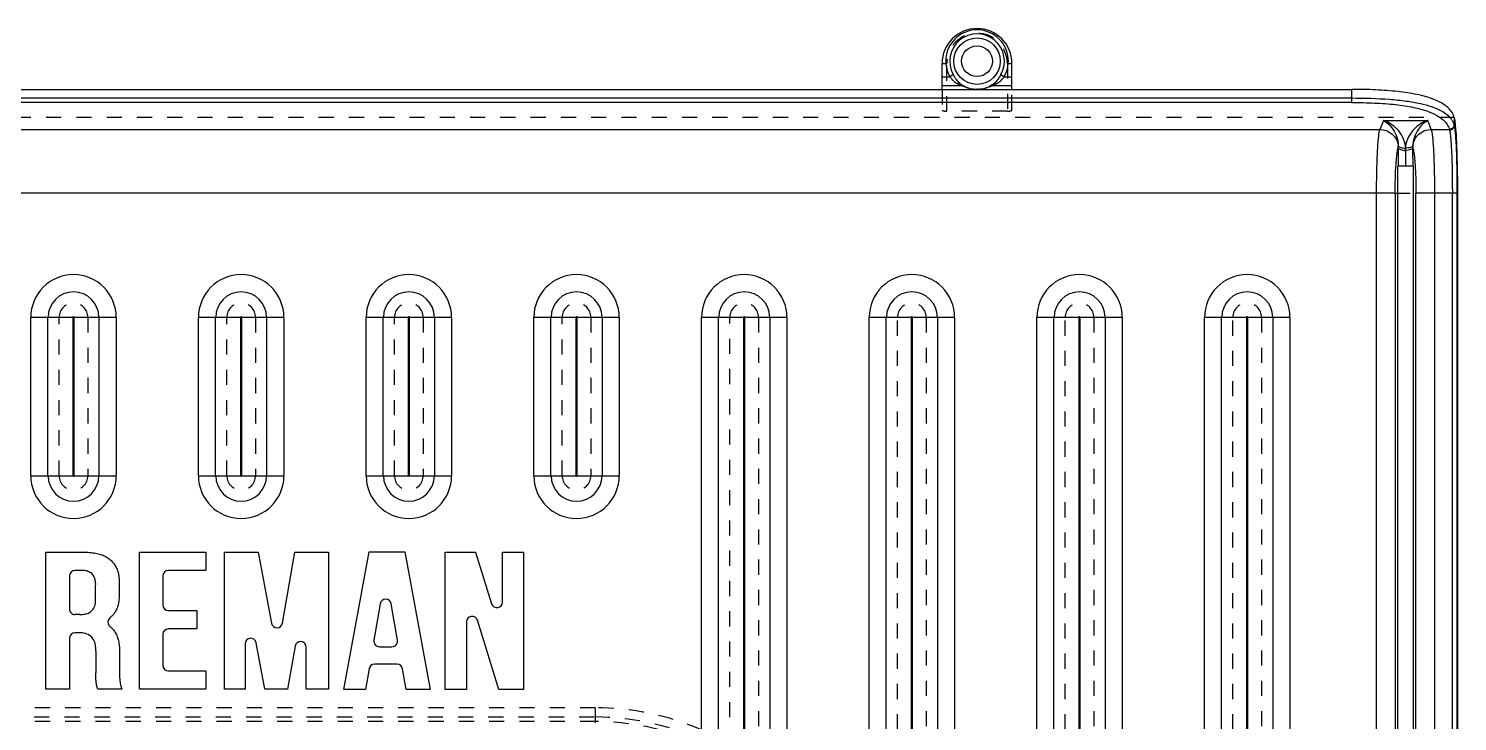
# Model space of a CAD drawing. Header units: millimetres. Extents: x -2895 to -298, y -11750 to -2997.
# Drawn here: x -1969.7 to -1815.5, y -3668.6 to -3593.9 of the extents above; entities that cross this region are included whole.
import ezdxf

# ---------------------------------------------------------------- set-up
doc = ezdxf.new("R2010")
doc.units = ezdxf.units.MM
doc.header["$LTSCALE"] = 16.335
doc.linetypes.add('HIDDEN', pattern=[0.2, 0.1, -0.1])
doc.layers.get('0').update_dxf_attribs({"linetype": 'CONTINUOUS'})
doc.layers.add('DEFAULT_2', color=8, linetype='HIDDEN')

# ---------------------------------------------------------------- blocks, each defined once
blk = doc.blocks.new('12')
at = {"color": 7, "linetype": 'Continuous'}
for p, q in [((733.6, -2948.09), (733.6, -2945.3)), ((741.14, -2948.09), (741.14, -2945.3)), ((733.6, -2946.72), (734.43, -2946.72)), ((734.81, -2946.5), (734.43, -2946.72)), ((739.94, -2946.5), (740.32, -2946.72)), ((740.32, -2946.72), (741.14, -2946.72)), ((465.77, -2948.09), (777.82, -2948.09)), ((735.85, -2947.72), (733.6, -2947.72)), ((738.67, -2947.77), (738.67, -2947.77)), ((741.14, -2947.72), (738.89, -2947.72)), ((777.82, -2949.51), (777.82, -2948.09)), ((465.77, -2949.02), (777.82, -2949.02)), ((777.82, -2949.51), (465.77, -2949.51)), ((781.22, -2951.46), (780.83, -2952.41)), ((781.22, -2951.46), (785.99, -2951.46)), ((786.38, -2952.41), (785.99, -2951.46)), ((788.86, -2951.17), (788.86, -2952.01)), ((462.77, -2952.41), (780.83, -2952.41)), ((786.38, -2952.41), (788.34, -2952.41)), ((784.39, -2956.38), (782.78, -2956.38)), ((782.78, -3111.88), (782.78, -2956.38)), ((784.42, -2956.38), (784.42, -3111.88)), ((782.48, -2959.29), (461.11, -2959.29)), ((780.48, -3111.88), (780.48, -2959.29)), ((782.48, -2959.29), (782.48, -3111.88)), ((789.15, -2959.29), (784.72, -2959.29)), ((784.72, -3111.88), (784.72, -2959.29)), ((786.72, -2959.29), (786.72, -3111.88)), ((788.65, -3113.39), (788.65, -2959.29)), ((789.15, -2959.29), (789.15, -3113.39)), ((789.2, -2959.29), (789.2, -3113.39)), ((635.28, -2989.77), (635.28, -2972.69)), ((639.82, -2972.69), (635.28, -2972.69)), ((637.13, -2989.77), (637.13, -2972.69)), ((639.82, -2972.69), (639.82, -2989.77)), ((639.95, -2989.77), (639.95, -2972.69)), ((644.49, -2972.69), (639.95, -2972.69)), ((642.64, -2972.69), (642.64, -2989.77)), ((644.49, -2972.69), (644.49, -2989.77)), ((653.37, -2989.77), (653.37, -2972.69)), ((657.91, -2972.69), (653.37, -2972.69)), ((655.22, -2989.77), (655.22, -2972.69)), ((657.91, -2972.69), (657.91, -2989.77)), ((658.04, -2989.77), (658.04, -2972.69)), ((662.58, -2972.69), (658.04, -2972.69)), ((660.73, -2972.69), (660.73, -2989.77)), ((662.58, -2972.69), (662.58, -2989.77)), ((671.46, -2989.77), (671.46, -2972.69)), ((676, -2972.69), (671.46, -2972.69)), ((673.31, -2989.77), (673.31, -2972.69)), ((676, -2972.69), (676, -2989.77)), ((676.13, -2989.77), (676.13, -2972.69)), ((680.67, -2972.69), (676.13, -2972.69)), ((678.82, -2972.69), (678.82, -2989.77)), ((680.67, -2972.69), (680.67, -2989.77)), ((689.55, -2989.77), (689.55, -2972.69)), ((694.09, -2972.69), (689.55, -2972.69)), ((691.4, -2989.77), (691.4, -2972.69)), ((694.09, -2972.69), (694.09, -2989.77)), ((694.22, -2989.77), (694.22, -2972.69)), ((698.76, -2972.69), (694.22, -2972.69)), ((696.91, -2972.69), (696.91, -2989.77)), ((698.76, -2972.69), (698.76, -2989.77)), ((712.18, -2972.69), (707.64, -2972.69)), ((707.64, -3118.41), (707.64, -2972.69)), ((709.49, -3118.41), (709.49, -2972.69)), ((712.18, -2972.69), (712.18, -3118.41)), ((716.85, -2972.69), (712.31, -2972.69)), ((712.31, -3118.41), (712.31, -2972.69)), ((715, -2972.69), (715, -3118.41)), ((716.85, -2972.69), (716.85, -3118.41)), ((730.27, -2972.69), (725.73, -2972.69)), ((725.73, -3118.41), (725.73, -2972.69)), ((727.58, -3118.41), (727.58, -2972.69)), ((730.27, -2972.69), (730.27, -3118.41)), ((734.94, -2972.69), (730.4, -2972.69)), ((730.4, -3118.41), (730.4, -2972.69)), ((733.09, -2972.69), (733.09, -3118.41)), ((734.94, -2972.69), (734.94, -3118.41)), ((748.36, -2972.69), (743.82, -2972.69)), ((743.82, -3118.41), (743.82, -2972.69)), ((745.67, -3118.41), (745.67, -2972.69)), ((748.36, -2972.69), (748.36, -3118.41)), ((753.03, -2972.69), (748.49, -2972.69)), ((748.49, -3118.41), (748.49, -2972.69)), ((751.18, -2972.69), (751.18, -3118.41)), ((753.03, -2972.69), (753.03, -3118.41)), ((766.45, -2972.69), (761.91, -2972.69)), ((761.91, -3118.41), (761.91, -2972.69)), ((763.76, -3118.41), (763.76, -2972.69)), ((766.45, -2972.69), (766.45, -3118.41)), ((771.12, -2972.69), (766.58, -2972.69)), ((766.58, -3118.41), (766.58, -2972.69)), ((769.27, -2972.69), (769.27, -3118.41)), ((771.12, -2972.69), (771.12, -3118.41)), ((635.28, -2989.77), (639.82, -2989.77)), ((639.95, -2989.77), (644.49, -2989.77)), ((653.37, -2989.77), (657.91, -2989.77)), ((658.04, -2989.77), (662.58, -2989.77)), ((671.46, -2989.77), (676, -2989.77)), ((676.13, -2989.77), (680.67, -2989.77)), ((689.55, -2989.77), (694.09, -2989.77)), ((694.22, -2989.77), (698.76, -2989.77)), ((636.89, -3012.8), (636.89, -2998.02)), ((636.89, -2998.02), (640.9, -2998.02)), ((647, -3012.8), (647, -2998.02)), ((647, -2998.02), (654.15, -2998.02)), ((654.15, -2998.02), (654.15, -3000)), ((656.18, -3012.8), (656.18, -2998)), ((656.18, -2998), (659.81, -2998)), ((659.81, -2998), (661.25, -3005.68)), ((662.44, -3005.67), (663.77, -2998)), ((663.77, -2998), (667.4, -2998)), ((667.4, -2998), (667.4, -3012.8)), ((669.06, -3012.84), (671.79, -2997.97)), ((671.79, -2997.97), (675.63, -2997.97)), ((675.63, -2997.97), (678.36, -3012.84)), ((680, -2998), (683.26, -2998)), ((680, -3012.84), (680, -2998)), ((683.26, -2998), (684.99, -3003.58)), ((686.17, -2998), (688.44, -2998)), ((686.17, -3003.4), (686.17, -2998)), ((688.44, -2998), (688.44, -3012.84)), ((639.45, -3000.6), (639.45, -3004.14)), ((640.82, -3000), (640.05, -3000)), ((644.83, -3001.38), (644.83, -3002.55)), ((649.53, -3000.6), (649.53, -3003.71)), ((654.15, -3000), (650.13, -3000)), ((642.28, -3003.09), (642.28, -3001.61)), ((650.13, -3004.32), (653.2, -3004.32)), ((653.2, -3004.32), (653.2, -3006.3)), ((672.98, -3003.58), (672.31, -3007.52)), ((674.85, -3007.52), (674.17, -3003.58)), ((640.58, -3004.74), (640.05, -3004.74)), ((682.29, -3005.54), (682.29, -3012.84)), ((685.78, -3012.84), (683.46, -3005.36)), ((639.45, -3007.32), (639.45, -3012.8)), ((640.46, -3006.72), (640.05, -3006.72)), ((649.53, -3006.9), (649.53, -3010.22)), ((653.2, -3006.3), (650.13, -3006.3)), ((642.3, -3008.7), (642.3, -3011.04)), ((644.86, -3008.76), (644.86, -3011.07)), ((658.4, -3007.9), (658.4, -3012.8)), ((660.55, -3012.8), (659.59, -3007.79)), ((663.79, -3008.17), (662.99, -3012.8)), ((664.99, -3012.8), (664.99, -3008.27)), ((672.9, -3008.23), (674.25, -3008.23)), ((671.78, -3010.61), (671.4, -3012.84)), ((674.8, -3010.11), (672.37, -3010.11)), ((675.78, -3012.84), (675.4, -3010.61)), ((650.13, -3010.82), (654.15, -3010.82)), ((654.15, -3010.82), (654.15, -3012.8)), ((639.45, -3012.8), (636.89, -3012.8)), ((645.11, -3012.8), (642.52, -3012.8)), ((654.15, -3012.8), (647, -3012.8)), ((658.4, -3012.8), (656.18, -3012.8)), ((662.99, -3012.8), (660.55, -3012.8)), ((667.4, -3012.8), (664.99, -3012.8)), ((671.4, -3012.84), (669.06, -3012.84)), ((678.36, -3012.84), (675.78, -3012.84)), ((682.29, -3012.84), (680, -3012.84)), ((688.44, -3012.84), (685.78, -3012.84))]:
    blk.add_line(p, q, dxfattribs=at)
for points in [[(739.21, -2947.44), (739.17, -2947.47), (739.1, -2947.52), (739.03, -2947.57), (738.97, -2947.61), (738.91, -2947.64), (738.86, -2947.67), (738.82, -2947.7)], [(738.82, -2947.7), (738.78, -2947.72), (738.74, -2947.73), (738.71, -2947.75), (738.67, -2947.77)]]:
    blk.add_lwpolyline(points, dxfattribs=at)
for radius in [2.51, 1.66]:
    blk.add_circle((737.37, -2945.05), radius, dxfattribs=at)
for centre, radius, start, end in [((737.37, -2945.3), 3.77, 0, 180), ((737.37, -2945.05), 3.38, 330.4928, 209.5072), ((737.37, -2945.05), 2.95, 330.4928, 209.5072), ((737.37, -2945.05), 3.02, 232.4778, 270.0214), ((737.37, -2945.05), 3.02, 280.6423, 307.5222), ((737.37, -2944.55), 3.52, 275.4287, 294.1266), ((737.18, -2944.13), 3.98, 294.2133, 295.5355), ((786.76, -2952.59), 2.2, 34.109, 35.3377), ((787.9, -2951.38), 0.984, 12.3305, 15.0261), ((846.87, -2956.37), 64.08, 178.2516, 180.0083), ((779.82, -2954.27), 2.99, 357.1966, 1.6942), ((805.67, -2954.9), 22.07, 179.4425, 180.4976), ((787.38, -2954.27), 2.99, 178.3008, 182.8016), ((722.61, -2956.33), 61.8, 359.9565, 1.7779), ((639.89, -2972.69), 4.61, 0, 180), ((657.98, -2972.69), 4.61, 0, 180), ((676.07, -2972.69), 4.61, 0, 180), ((694.16, -2972.69), 4.61, 0, 180), ((712.25, -2972.69), 4.61, 0, 180), ((730.34, -2972.69), 4.61, 0, 180), ((748.43, -2972.69), 4.61, 0, 180), ((766.52, -2972.69), 4.61, 0, 180), ((639.89, -2972.69), 2.75, 0.0001, 179.9999), ((657.98, -2972.69), 2.75, 0.0001, 179.9999), ((676.07, -2972.69), 2.75, 0.0001, 179.9999), ((694.16, -2972.69), 2.75, 0.0001, 179.9999), ((712.25, -2972.69), 2.75, 0.0001, 179.9999), ((730.34, -2972.69), 2.75, 0.0001, 179.9999), ((748.43, -2972.69), 2.75, 0.0001, 179.9999), ((766.52, -2972.69), 2.75, 0.0001, 179.9999), ((639.89, -2972.69), 0.0669, 0, 180), ((657.98, -2972.69), 0.0669, 0, 180), ((676.07, -2972.69), 0.0669, 0, 180), ((694.16, -2972.69), 0.0669, 0, 180), ((712.25, -2972.69), 0.0669, 0, 180), ((730.34, -2972.69), 0.0669, 0, 180), ((748.43, -2972.69), 0.0669, 0, 180), ((766.52, -2972.69), 0.0669, 0, 180), ((639.89, -2989.77), 4.61, 180, 360), ((639.89, -2989.77), 2.75, 180.0001, 359.9999), ((639.89, -2989.77), 0.0669, 180, 0), ((657.98, -2989.77), 4.61, 180, 360), ((657.98, -2989.77), 2.75, 180.0001, 359.9999), ((657.98, -2989.77), 0.0669, 180, 0), ((676.07, -2989.77), 4.61, 180, 360), ((676.07, -2989.77), 2.75, 180.0001, 359.9999), ((676.07, -2989.77), 0.0669, 180, 0), ((694.16, -2989.77), 4.61, 180, 360), ((694.16, -2989.77), 2.75, 180.0001, 359.9999), ((694.16, -2989.77), 0.0669, 180, 0), ((640.05, -3000.6), 0.603, 90.0003, 180.0002), ((650.13, -3000.6), 0.603, 90.0047, 180.0028), ((640.05, -3004.14), 0.603, 180, 270.0156), ((650.13, -3003.71), 0.603, 180, 270), ((673.58, -3003.68), 0.603, 9.7412, 170.2588), ((685.57, -3003.4), 0.603, 197.2105, 0), ((644.2, -3005.57), 0.603, 128.8916, 232.0089), ((661.85, -3005.57), 0.603, 190.631, 350.1406), ((682.89, -3005.54), 0.603, 17.2417, 180), ((640.05, -3007.32), 0.603, 90, 180), ((650.13, -3006.9), 0.603, 90, 180), ((659, -3007.9), 0.603, 10.8015, 180), ((672.9, -3007.62), 0.603, 170.2588, 270), ((674.25, -3007.62), 0.603, 270, 9.7412), ((664.39, -3008.27), 0.603, 360, 170.109), ((650.13, -3010.22), 0.603, 180, 270), ((672.37, -3010.72), 0.603, 90, 170.2683), ((674.8, -3010.72), 0.603, 9.7317, 90)]:
    blk.add_arc(centre, radius, start, end, dxfattribs=at)
for points, knots in [([(734.43, -2946.72), (734.49, -2946.79), (734.64, -2946.97), (734.89, -2947.24), (735.11, -2947.4), (735.23, -2947.46)], [0, 0, 0, 0, 0.263108, 0.642869, 1, 1, 1, 1]), ([(735.54, -2947.44), (735.39, -2947.33), (735.12, -2947.02), (734.91, -2946.68), (734.81, -2946.5)], [0, 0, 0, 0, 0.471948, 1, 1, 1, 1]), ([(735.54, -2947.44), (735.52, -2947.43), (735.42, -2947.39), (735.3, -2947.42), (735.23, -2947.46)], [0, 0, 0, 0, 0.20685, 1, 1, 1, 1]), ([(739.94, -2946.5), (739.83, -2946.68), (739.63, -2947.02), (739.36, -2947.33), (739.21, -2947.44)], [0, 0, 0, 0, 0.528077, 1, 1, 1, 1]), ([(739.21, -2947.44), (739.23, -2947.43), (739.33, -2947.39), (739.44, -2947.42), (739.51, -2947.46)], [0, 0, 0, 0, 0.208681, 1, 1, 1, 1]), ([(739.51, -2947.46), (739.59, -2947.43), (739.78, -2947.3), (740.04, -2947.04), (740.22, -2946.83), (740.32, -2946.72)], [0, 0, 0, 0, 0.236523, 0.60772, 1, 1, 1, 1]), ([(735.23, -2947.46), (735.32, -2947.51), (735.5, -2947.6), (735.69, -2947.66), (735.77, -2947.69)], [0, 0, 0, 0, 0.538198, 1, 1, 1, 1]), ([(735.77, -2947.69), (735.78, -2947.7), (735.81, -2947.71), (735.83, -2947.72), (735.85, -2947.72)], [0, 0, 0, 0, 0.3239, 1, 1, 1, 1]), ([(735.85, -2947.72), (735.89, -2947.74), (736.09, -2947.83), (736.29, -2947.9), (736.46, -2947.94)], [0, 0, 0, 0, 0.210151, 1, 1, 1, 1]), ([(736.46, -2947.94), (736.5, -2947.96), (736.8, -2948.03), (737.11, -2948.07), (737.37, -2948.06)], [0, 0, 0, 0, 0.147269, 1, 1, 1, 1]), ([(738.89, -2947.72), (738.9, -2947.72), (738.92, -2947.71), (738.95, -2947.7), (738.97, -2947.69)], [0, 0, 0, 0, 0.17435, 1, 1, 1, 1]), ([(738.97, -2947.69), (739, -2947.68), (739.1, -2947.65), (739.21, -2947.61), (739.29, -2947.57)], [0, 0, 0, 0, 0.215457, 1, 1, 1, 1]), ([(739.29, -2947.57), (739.31, -2947.56), (739.39, -2947.53), (739.46, -2947.49), (739.51, -2947.46)], [0, 0, 0, 0, 0.244015, 1, 1, 1, 1]), ([(788.85, -2951.13), (788.8, -2950.94), (788.63, -2950.55), (788.16, -2950), (787.4, -2949.48), (786.27, -2948.99), (784.69, -2948.58), (782.68, -2948.29), (780.33, -2948.12), (778.67, -2948.09), (777.82, -2948.09)], [0, 0, 0, 0, 0.04839, 0.105449, 0.178653, 0.277518, 0.411864, 0.5851, 0.786768, 1, 1, 1, 1]), ([(777.82, -2949.02), (779.17, -2949.02), (781.13, -2949.07), (783.59, -2949.32), (785.11, -2949.58), (786.33, -2949.9), (787.44, -2950.35), (788.1, -2950.79), (788.4, -2951.13)], [0, 0, 0, 0, 0.367768, 0.533622, 0.675058, 0.788439, 0.876681, 1, 1, 1, 1]), ([(777.82, -2949.51), (778.63, -2949.51), (780.21, -2949.54), (782.43, -2949.69), (784.35, -2949.98), (785.84, -2950.36), (786.92, -2950.82), (787.65, -2951.33), (788.11, -2951.85), (788.29, -2952.23), (788.34, -2952.41)], [0, 0, 0, 0, 0.212834, 0.413571, 0.585893, 0.719866, 0.819034, 0.892965, 0.950863, 1, 1, 1, 1]), ([(783.6, -2954.3), (783.54, -2953.92), (783.36, -2953.21), (782.74, -2952.38), (782.02, -2951.79), (781.48, -2951.54), (781.22, -2951.46)], [0, 0, 0, 0, 0.291858, 0.551935, 0.785928, 1, 1, 1, 1]), ([(781.22, -2951.46), (781.63, -2951.67), (782.44, -2952.46), (782.8, -2953.55), (782.82, -2954.18)], [0, 0, 0, 0, 0.423841, 1, 1, 1, 1]), ([(785.99, -2951.46), (785.72, -2951.54), (785.18, -2951.79), (784.46, -2952.38), (783.86, -2953.22), (783.64, -2953.92), (783.6, -2954.3)], [0, 0, 0, 0, 0.214435, 0.448847, 0.70856, 1, 1, 1, 1]), ([(785.99, -2951.46), (785.8, -2951.56), (785.42, -2951.83), (784.71, -2952.66), (784.41, -2953.55), (784.39, -2954.18)], [0, 0, 0, 0, 0.193464, 0.419625, 1, 1, 1, 1]), ([(788.84, -2951.92), (788.84, -2952.04), (788.73, -2952.3), (788.46, -2952.41), (788.34, -2952.41)], [0, 0, 0, 0, 0.496489, 1, 1, 1, 1]), ([(788.86, -2952.01), (788.86, -2952.13), (788.75, -2952.39), (788.49, -2952.49), (788.36, -2952.5)], [0, 0, 0, 0, 0.494187, 1, 1, 1, 1]), ([(788.4, -2951.13), (788.41, -2951.15), (788.46, -2951.21), (788.51, -2951.27), (788.55, -2951.32)], [0, 0, 0, 0, 0.257083, 1, 1, 1, 1]), ([(788.58, -2951.36), (788.61, -2951.41), (788.71, -2951.58), (788.8, -2951.77), (788.84, -2951.92)], [0, 0, 0, 0, 0.264184, 1, 1, 1, 1]), ([(788.86, -2952.01), (788.86, -2952), (788.85, -2951.97), (788.85, -2951.94), (788.84, -2951.92)], [0, 0, 0, 0, 0.269432, 1, 1, 1, 1]), ([(788.86, -2951.17), (788.89, -2951.29), (788.93, -2951.56), (788.96, -2951.84), (788.97, -2952)], [0, 0, 0, 0, 0.413614, 1, 1, 1, 1]), ([(788.86, -2952.01), (788.89, -2952.15), (788.93, -2952.49), (789.01, -2953.38), (789.09, -2954.86), (789.14, -2956.95), (789.15, -2958.48), (789.15, -2959.29)], [0, 0, 0, 0, 0.057738, 0.139997, 0.370652, 0.667683, 1, 1, 1, 1]), ([(788.97, -2952), (789.01, -2952.44), (789.08, -2953.46), (789.17, -2955.89), (789.2, -2957.88), (789.2, -2959.29)], [0, 0, 0, 0, 0.181414, 0.420131, 1, 1, 1, 1]), ([(780.48, -2959.29), (780.48, -2958.51), (780.49, -2957.36), (780.53, -2955.88), (780.57, -2954.9), (780.62, -2954.05), (780.68, -2953.35), (780.74, -2952.82), (780.79, -2952.52), (780.83, -2952.41)], [0, 0, 0, 0, 0.340726, 0.498705, 0.642291, 0.767419, 0.870488, 0.948696, 1, 1, 1, 1]), ([(780.83, -2952.41), (781.06, -2952.41), (781.54, -2952.5), (782.18, -2952.88), (782.64, -2953.47), (782.79, -2953.95), (782.82, -2954.18)], [0, 0, 0, 0, 0.239195, 0.497642, 0.757264, 1, 1, 1, 1]), ([(784.39, -2954.18), (784.42, -2953.95), (784.56, -2953.47), (785.02, -2952.88), (785.66, -2952.5), (786.15, -2952.41), (786.38, -2952.41)], [0, 0, 0, 0, 0.242736, 0.502358, 0.760805, 1, 1, 1, 1]), ([(786.38, -2952.41), (786.41, -2952.52), (786.46, -2952.82), (786.52, -2953.35), (786.58, -2954.05), (786.63, -2954.9), (786.67, -2955.88), (786.71, -2957.36), (786.72, -2958.51), (786.72, -2959.29)], [0, 0, 0, 0, 0.051304, 0.129512, 0.232581, 0.357709, 0.501295, 0.659274, 1, 1, 1, 1]), ([(788.34, -2952.41), (788.34, -2952.41), (788.35, -2952.44), (788.36, -2952.47), (788.36, -2952.5)], [0, 0, 0, 0, 0.231487, 1, 1, 1, 1]), ([(788.36, -2952.5), (788.39, -2952.62), (788.43, -2952.94), (788.48, -2953.49), (788.53, -2954.2), (788.59, -2955.4), (788.64, -2957.11), (788.65, -2958.54), (788.65, -2959.29)], [0, 0, 0, 0, 0.057714, 0.140229, 0.245489, 0.370766, 0.667749, 1, 1, 1, 1]), ([(782.48, -2959.29), (782.48, -2958.74), (782.5, -2957.71), (782.55, -2956.48), (782.62, -2955.62), (782.67, -2955.12), (782.73, -2954.72), (782.78, -2954.5), (782.81, -2954.42)], [0, 0, 0, 0, 0.334182, 0.632269, 0.757052, 0.861509, 0.943231, 1, 1, 1, 1]), ([(782.81, -2954.42), (782.82, -2954.45), (782.91, -2954.53), (783.08, -2954.61), (783.33, -2954.66), (783.51, -2954.68), (783.6, -2954.69)], [0, 0, 0, 0, 0.139891, 0.366734, 0.672363, 1, 1, 1, 1]), ([(782.82, -2954.18), (782.83, -2954.22), (782.92, -2954.3), (783.09, -2954.37), (783.33, -2954.41), (783.51, -2954.42), (783.6, -2954.42)], [0, 0, 0, 0, 0.152224, 0.380966, 0.679891, 1, 1, 1, 1]), ([(784.39, -2954.18), (784.37, -2954.22), (784.29, -2954.3), (784.11, -2954.37), (783.87, -2954.41), (783.69, -2954.42), (783.6, -2954.42)], [0, 0, 0, 0, 0.153229, 0.382871, 0.681478, 1, 1, 1, 1]), ([(784.39, -2954.42), (784.38, -2954.45), (784.3, -2954.53), (784.12, -2954.61), (783.88, -2954.66), (783.7, -2954.68), (783.6, -2954.69)], [0, 0, 0, 0, 0.140859, 0.3687, 0.674048, 1, 1, 1, 1]), ([(783.6, -2955.09), (783.6, -2955.3), (783.6, -2955.63), (783.6, -2956.05), (783.6, -2956.27), (783.6, -2956.38)], [0, 0, 0, 0, 0.495771, 0.747361, 1, 1, 1, 1]), ([(784.39, -2954.42), (784.42, -2954.5), (784.47, -2954.72), (784.53, -2955.12), (784.59, -2955.62), (784.65, -2956.48), (784.71, -2957.71), (784.72, -2958.74), (784.72, -2959.29)], [0, 0, 0, 0, 0.056769, 0.138491, 0.242947, 0.367731, 0.665818, 1, 1, 1, 1]), ([(640.9, -2998.02), (641.15, -2998.02), (641.64, -2998.03), (642.28, -2998.11), (642.84, -2998.25), (643.33, -2998.45), (643.73, -2998.72), (644.08, -2999.05), (644.38, -2999.42), (644.6, -2999.85), (644.75, -3000.33), (644.82, -3000.84), (644.83, -3001.2), (644.83, -3001.38)], [0, 0, 0, 0, 0.090909, 0.181818, 0.272727, 0.363636, 0.454545, 0.545455, 0.636364, 0.727273, 0.818182, 0.909091, 1, 1, 1, 1]), ([(642.28, -3001.61), (642.29, -3001.44), (642.26, -3001.1), (642.11, -3000.59), (641.79, -3000.24), (641.34, -3000.02), (641.01, -2999.99), (640.82, -3000), (640.82, -3000)], [0, 0, 0, 0, 0.2, 0.4, 0.6, 0.8, 1, 1, 1, 1, 1]), ([(640.58, -3004.74), (640.77, -3004.74), (641.13, -3004.73), (641.64, -3004.55), (642.03, -3004.18), (642.25, -3003.7), (642.28, -3003.3), (642.28, -3003.09)], [0, 0, 0, 0, 0.2, 0.4, 0.6, 0.8, 1, 1, 1, 1]), ([(642.3, -3008.7), (642.3, -3008.45), (642.29, -3008), (642.08, -3007.41), (641.64, -3006.97), (641.12, -3006.75), (640.69, -3006.72), (640.46, -3006.72), (640.46, -3006.72)], [0, 0, 0, 0, 0.2, 0.4, 0.6, 0.8, 0.9, 1, 1, 1, 1]), ([(643.83, -3006.04), (643.94, -3006.13), (644.14, -3006.32), (644.41, -3006.67), (644.62, -3007.09), (644.76, -3007.57), (644.84, -3008.12), (644.86, -3008.54), (644.86, -3008.76)], [0, 0, 0, 0, 0.166667, 0.333333, 0.5, 0.666667, 0.833333, 1, 1, 1, 1]), ([(644.86, -3011.07), (644.86, -3011.19), (644.86, -3011.42), (644.87, -3011.72), (644.89, -3011.94), (644.91, -3012.05)], [0, 0, 0, 0, 0.333333, 0.666667, 1, 1, 1, 1])]:
    blk.add_open_spline(points, degree=3, knots=knots, dxfattribs=at)
for points in [[(736.07, -2947.77), (736, -2947.74), (735.92, -2947.72), (735.85, -2947.72)], [(738.68, -2947.77), (738.74, -2947.74), (738.82, -2947.72), (738.89, -2947.72)], [(783.6, -2954.3), (783.6, -2954.34), (783.6, -2954.38), (783.6, -2954.42)], [(783.6, -2954.69), (783.6, -2954.6), (783.6, -2954.51), (783.6, -2954.42)], [(644.83, -3002.55), (644.83, -3002.77), (644.81, -3003.17), (644.71, -3003.71), (644.56, -3004.16), (644.35, -3004.54), (644.1, -3004.85), (643.92, -3005.02), (643.82, -3005.1)], [(642.52, -3012.8), (642.48, -3012.69), (642.4, -3012.45), (642.32, -3012.03), (642.3, -3011.56), (642.3, -3011.22), (642.3, -3011.05)], [(644.91, -3012.05), (644.92, -3012.14), (644.95, -3012.33), (645.02, -3012.57), (645.08, -3012.73), (645.11, -3012.8)]]:
    blk.add_open_spline(points, degree=3, dxfattribs=at)
at = {"layer": 'DEFAULT_2', "color": 8, "linetype": 'HIDDEN'}
for p, q in [((733.6, -2945.3), (734.11, -2945.3)), ((734.11, -2950.44), (734.11, -2945.3)), ((740.64, -2945.3), (741.14, -2945.3)), ((740.64, -2945.3), (740.64, -2950.44)), ((733.6, -2948.09), (733.6, -2950.33)), ((737.37, -2948.06), (737.51, -2948.06)), ((738.67, -2947.77), (738.67, -2947.77)), ((741.14, -2950.33), (741.14, -2948.09)), ((740.64, -2950.44), (734.11, -2950.44)), ((788.85, -2951.13), (454.74, -2951.13)), ((782.48, -2959.29), (784.72, -2959.29)), ((789.15, -2959.29), (789.2, -2959.29)), ((638.34, -2989.77), (638.34, -2972.69)), ((641.44, -2972.69), (641.44, -2989.77)), ((656.43, -2989.77), (656.43, -2972.69)), ((659.53, -2972.69), (659.53, -2989.77)), ((674.52, -2989.77), (674.52, -2972.69)), ((677.62, -2972.69), (677.62, -2989.77)), ((692.61, -2989.77), (692.61, -2972.69)), ((695.71, -2972.69), (695.71, -2989.77)), ((710.7, -3019.09), (710.7, -2972.69)), ((713.8, -2972.69), (713.8, -3019.92)), ((728.79, -3118.41), (728.79, -2972.69)), ((731.89, -2972.69), (731.89, -3118.41)), ((746.88, -3118.41), (746.88, -2972.69)), ((749.98, -2972.69), (749.98, -3118.41)), ((764.97, -3118.41), (764.97, -2972.69)), ((768.07, -2972.69), (768.07, -3118.41)), ((640.05, -3004.74), (640.05, -3004.74)), ((640.58, -3004.74), (640.58, -3004.74)), ((644.86, -3008.76), (644.86, -3008.76)), ((644.86, -3011.08), (644.86, -3011.07)), ((644.91, -3012.05), (644.91, -3012.05)), ((696.17, -3014.8), (547.43, -3014.8)), ((696.17, -3014.8), (696.17, -3016.78)), ((547.43, -3015.8), (696.17, -3015.8)), ((696.17, -3016.28), (547.43, -3016.28))]:
    blk.add_line(p, q, dxfattribs=at)
blk.add_lwpolyline([(737.51, -2948.06), (737.41, -2948.06), (737.37, -2948.06)], dxfattribs=at)
for centre, radius, start, end in [((737.37, -2945.3), 3.27, 0, 180), ((737.37, -2945.05), 3.02, 270.0214, 280.6423), ((639.89, -2972.69), 1.55, 0.0014, 179.9986), ((657.98, -2972.69), 1.55, 0.0014, 179.9986), ((676.07, -2972.69), 1.55, 0.0014, 179.9986), ((694.16, -2972.69), 1.55, 0.0014, 179.9986), ((712.25, -2972.69), 1.55, 0.0014, 179.9986), ((730.34, -2972.69), 1.55, 0.0014, 179.9986), ((748.43, -2972.69), 1.55, 0.0014, 179.9986), ((766.52, -2972.69), 1.55, 0.0014, 179.9986), ((639.89, -2989.77), 1.55, 180.0014, 359.9986), ((657.98, -2989.77), 1.55, 180.0014, 359.9986), ((676.07, -2989.77), 1.55, 180.0014, 359.9986), ((694.16, -2989.77), 1.55, 180.0014, 359.9986), ((696.17, -3043.54), 28.74, 66.472, 90), ((696.17, -3043.54), 27.74, 66.472, 90), ((696.17, -3043.54), 27.26, 0, 90)]:
    blk.add_arc(centre, radius, start, end, dxfattribs=at)
for centre, start_param, end_param in [((734.11, -2950.33), 3.141593, 4.712389), ((740.64, -2950.33), -1.570796, 0)]:
    blk.add_ellipse(centre, major_axis=(0.502, 0), ratio=0.212557, start_param=start_param, end_param=end_param, dxfattribs=at)
blk.add_open_spline([(737.37, -2948.06), (737.41, -2948.06), (737.52, -2948.06), (737.63, -2948.06), (737.7, -2948.05)], degree=3, knots=[0, 0, 0, 0, 0.340386, 1, 1, 1, 1], dxfattribs=at)

msp = doc.modelspace()

# ---------------------------------------------------------------- block references
msp.add_blockref('12', (-2604.694, -652.359))

doc.saveas('drawing.dxf')
